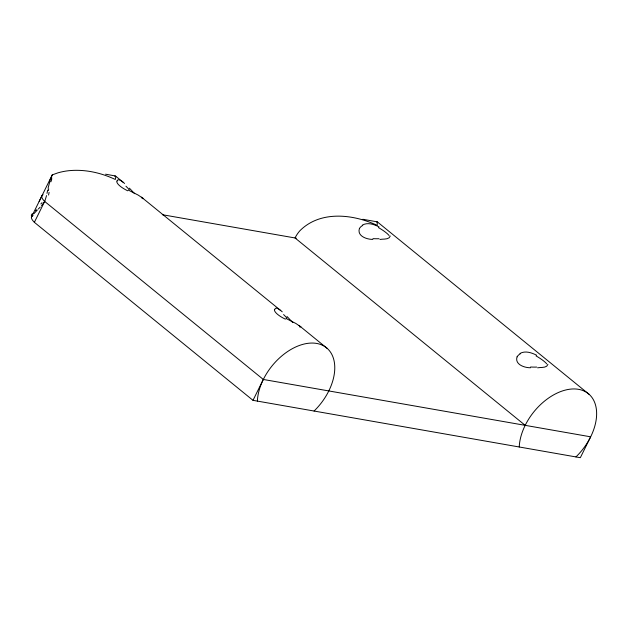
<?xml version="1.0" encoding="UTF-8"?>
<svg xmlns="http://www.w3.org/2000/svg" width="628" height="628" viewBox="0 0 628 628"><rect width="100%" height="100%" fill="white"/><g stroke="black" fill="none" stroke-linecap="round" stroke-linejoin="round"><path stroke-width="0.94" d="M47.006 193.369L47.689 190.041M46.543 195.591L44.847 201.101L34.367 222.32L252.998 400.334L580.327 457.694L590.642 436.813L263.313 379.461L44.682 201.439A24.586 6.366 26.3 0 1 43.065 194.766M48.073 188.243L49.91 181.233M49.714 181.202L49.989 180.252M50.138 179.781L50.444 178.87M50.805 178.548L52.265 174.874L58.09 172.794A61.591 59.37 12.6 0 1 71.498 170.478C86.57 169.505 101.712 173.077 115.317 179.482C115.458 178.658 116.447 175.236 114.634 176.146M359.42 228.474C356.869 236.159 366.901 239.472 372.844 239.401M517.064 356.83C514.513 364.523 524.545 367.835 530.487 367.757M39.156 201.478L42.147 195.379M31.84 216.244L52.265 174.874M252.998 400.334L263.313 379.461M44.682 201.439L41.464 205.858M31.416 217.115L32.656 215.263M33.834 213.763L37.335 209.98M40.184 207.169L38.316 209.006M376.502 222.037L377.334 221.872L589.143 394.368M362.309 225.122C367.592 222.076 374.037 224.361 379.045 226.889M519.953 353.478C525.236 350.432 531.68 352.716 536.689 355.244M379.932 239.472C383.104 238.75 389.242 239.943 390.263 236.026M537.576 367.827C540.747 367.105 546.886 368.298 547.906 364.381M162.283 214.698L296.306 238.185M362.858 219.274L377.334 221.872L377.177 225.366C353.148 214.038 320.209 210.341 299.901 230.735A34.815 33.559 12.6 0 0 295.042 237.957L525.181 425.344M105.559 174.192L115.474 175.989L124.595 183.462M128.402 190.135L138.246 195.12L142.218 197.812M286.046 318.498L295.89 323.483L299.862 326.175M123.104 182.214C121.856 181.202 117.522 177.928 117.185 180.997M282.239 311.826C280.692 310.577 275.739 305.899 274.829 309.361M141.441 197.145L280.747 310.57M299.085 325.5L327.282 348.485M292.836 322.588L292.295 322.046M134.651 193.691L129.399 188.165M292.02 321.772L287.043 316.528M519.246 446.987A48.215 30.796 -50.8 0 1 578.545 389.329A48.215 30.796 -50.8 0 1 575.939 456.925M257.386 401.104A48.215 30.796 -50.8 0 1 316.685 343.438A48.215 30.796 -50.8 0 1 314.079 411.034M34.367 222.32A24.586 6.366 26.3 0 1 33.064 215.522M49.102 192.325A35.411 9.671 -75.7 0 1 48.56 195.057M48.372 190.582A62.258 25.206 -84.5 0 1 48.741 188.84M50.892 181.845A59.958 43.889 83 0 1 51.732 179.192M51.268 179.734A59.958 30.67 61 0 1 51.841 177.936M31.251 215.223A59.958 28.378 -9.8 0 1 32.311 213.677M35.451 210.765A62.258 12.905 -33.1 0 1 36.408 209.776M41.99 202.711A35.411 9.145 -57.4 0 1 40.867 203.951M285.41 319.181A15.653 4.859 23.4 0 1 274.538 309.235M300.883 326.631A18.102 2.441 24.3 0 1 299.705 326.96M283.581 314.557A18.102 2.143 47.6 0 1 286.918 318.004M127.759 190.818A15.653 4.859 23.4 0 1 116.894 180.88M143.239 198.275A18.102 2.441 24.3 0 1 142.061 198.605M125.93 186.202A18.102 2.143 47.6 0 1 129.274 189.64M536.061 355.919A15.653 3.226 29.1 0 1 546.721 363.871M536.697 367.074A18.102 4.561 2.7 0 1 530.613 367.003M517.103 356.845A18.102 10.857 20.6 0 1 520.369 353.8M378.417 227.564A15.653 3.226 29.1 0 1 389.077 235.516M379.053 238.711A18.102 4.561 2.7 0 1 372.969 238.648M359.459 228.49A18.102 10.857 20.6 0 1 362.725 225.444"/></g></svg>
